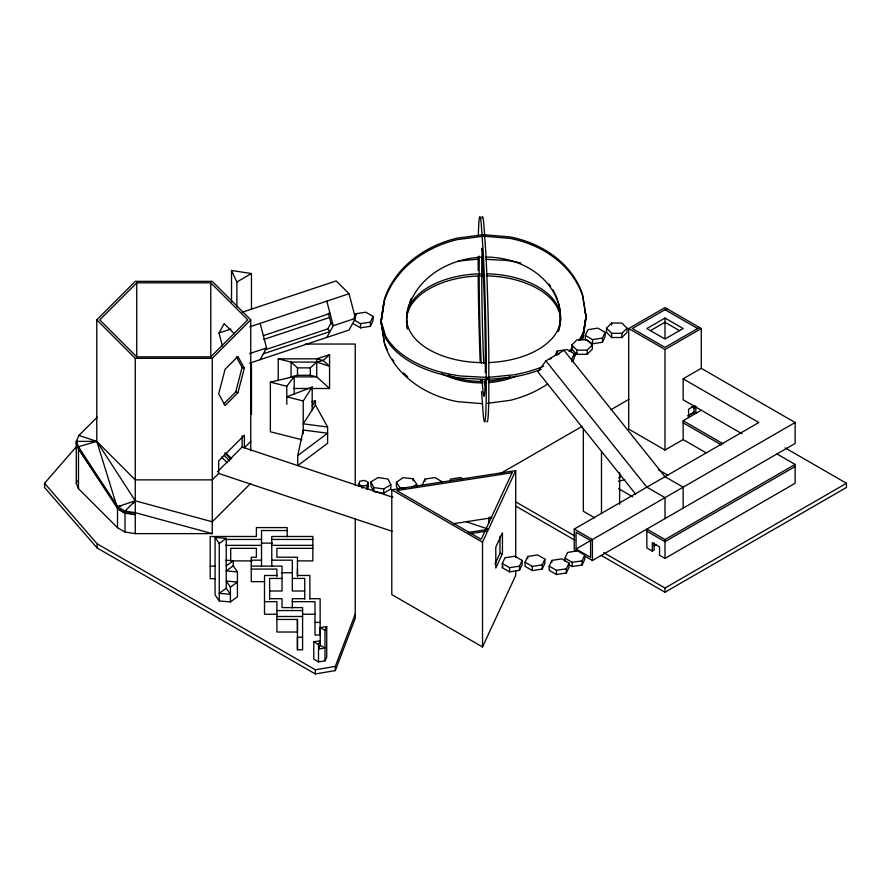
<?xml version="1.0" encoding="UTF-8"?>
<svg xmlns="http://www.w3.org/2000/svg" width="891" height="891" viewBox="0 0 891 891"><rect width="100%" height="100%" fill="white"/><g stroke="black" fill="none" stroke-linecap="round" stroke-linejoin="round"><path stroke-width="1.34" d="M269.628 598.707L282.046 598.707L282.046 607.595L302.584 607.595L302.584 649.795L297.449 649.795L297.449 619.445L276.912 619.445M297.449 569.071L297.449 575.475L309.868 575.475L309.868 598.975M478.144 256.441L478.189 270.508M478.378 234.522A102.643 3.375 88.7 0 1 481.185 223.006L483.323 253.657A102.643 3.375 88.7 0 1 486.252 354.785L486.252 398.177A102.643 3.375 88.7 0 1 483.323 415.562L481.574 391.572M481.897 218.095A102.643 3.375 88.7 0 1 483.746 222.939L485.885 253.601A102.643 3.375 88.7 0 1 488.814 354.729L488.814 398.11A102.643 3.375 88.7 0 1 486.887 421.421M541.026 369.397A102.643 59.263 0 0 1 514.074 376.882L487.667 379.521L460.981 378.118A102.643 59.263 0 0 1 385.536 337.934L380.969 322.687L383.397 305.19A102.643 59.263 0 0 1 384.377 302.884M380.969 322.687L381.716 317.942M382.139 315.28L383.397 307.284M585.086 312.451L586.1 315.826L583.672 331.229A102.643 59.263 0 0 1 578.76 340.34M586.1 315.826L583.672 333.323A102.643 59.263 0 0 1 580.23 340.195M482.309 403.701L457.038 401.574A102.643 83.743 -4 0 1 384.522 343.993L380.925 320.905L384.411 299.131A102.643 83.743 -4 0 1 456.938 238.175L483.49 234.701L510.031 236.939A102.643 83.743 -4 0 1 582.558 294.52L586.155 317.608L582.658 339.382M381.025 322.386L384.522 300.612A102.643 83.743 -4 0 1 457.038 239.657L483.59 236.182L510.131 238.42A102.643 83.743 -4 0 1 582.658 296.001L586.155 317.608M582.558 337.901L585.465 319.769M586.044 316.127L586.1 317.92M297.739 455.579L303.23 430.03L327.61 433.215L297.739 455.579L297.739 465.637L327.61 443.272L327.61 427.023L315.425 404.915L315.425 400.85L311.805 401.696M223.786 403.901L235.703 391.995L242.118 367.426L236.349 356.879M237.93 392.731L244.346 368.172L237.93 356.445L225.1 369.275L218.685 393.833L225.1 405.561L237.93 392.731L235.703 391.995M77.183 445.723L44.55 483.278L44.55 487.477L97.13 547.987L315.325 673.964L335.317 670.589L335.317 666.401L355.231 614.155M335.317 670.589L355.231 618.354L355.231 518.584M97.242 417.155L78.92 435.421L76.258 441.379L76.258 483.278L78.475 488.647L117.501 527.706L125.018 532.038L135.276 533.631L212.258 533.631L212.258 358.338L250.761 319.847L212.258 281.356L135.276 281.356L96.785 319.847L96.785 441.379L117.567 508.505L125.018 513.183L135.276 514.775M77.317 441.09L76.258 443.473L78.475 448.83L117.567 508.505M76.258 483.278L77.317 480.906M353.95 317.931L355.899 313.743L365.811 312.206L373.073 316.394L373.073 320.582L370.411 326.306L360.499 327.843L353.237 323.656M370.411 326.306L370.411 322.119L373.073 316.394M358.472 486.141L359.797 481.185L364.764 480.416L368.384 482.521L368.384 486.709L367.059 489.571L367.059 485.383L368.384 482.521M318.521 661.879L318.521 644.538L320.248 640.796L313.777 641.798L313.777 659.151L318.521 661.879L324.981 660.888L326.719 657.146L326.719 626.64L320.248 627.643L320.248 645.329L318.521 649.06L324.981 648.058L320.248 645.329M324.981 660.888L324.981 630.371L326.719 626.64M422.301 484.815L424.951 479.091L434.875 477.554L442.125 481.753M449.643 481.185L450.612 479.091L460.536 477.554L462.607 478.757M555.204 355.286L557.153 351.099L567.066 349.562L574.327 353.749L574.327 357.948L572.646 361.579M482.51 646.955L482.51 542.196L515.711 470.637L391.784 489.805L391.784 594.575L482.51 646.955L515.711 575.408L515.711 571.265M574.327 353.749L571.666 359.474L571.666 361.579M585.298 335.406L587.96 329.681L597.872 328.144L605.134 332.332L605.134 336.52L602.472 342.244L592.56 343.781L585.298 339.594L585.298 335.406L592.56 339.594L602.472 338.057L605.134 332.332M494.973 564.092L499.951 553.356L499.951 536.326M502.435 553.734L495.797 568.046L495.797 547.096L502.435 532.785L502.435 553.734L499.951 553.356M502.324 563.491L504.974 557.766L514.887 556.229L522.148 560.417L522.148 564.616L519.498 570.34L509.574 571.866L502.324 567.678L502.324 563.491L509.574 567.678L519.498 566.141L522.148 560.417M502.324 567.678L503.036 566.141M525.066 562.21L527.728 556.485L537.641 554.948L544.902 559.147L544.902 563.335L542.24 569.059L532.328 570.585L525.066 566.398L525.066 562.21L532.328 566.398L542.24 564.872L544.902 559.147M549.179 566.119L551.83 560.394L561.753 558.857L569.004 563.056L569.004 567.244L566.353 572.969L556.441 574.506L549.179 570.307L549.179 566.119L556.441 570.307L566.353 568.781L569.004 563.056M564.961 561.297L564.961 558.156L567.612 552.431L577.535 550.894L584.786 555.082L584.786 559.281L582.135 565.005L572.222 566.531L569.104 564.738M582.135 565.005L582.135 560.807L584.786 555.082M222.449 346.087L219.019 332.989L224.153 323.6L234.422 333.869M260.15 359.663L266.565 347.935L260.15 323.377M265.006 349.829L327.765 328.913L330.973 323.043L328.4 313.22M326.819 337.444L333.234 325.705L355.464 318.299L349.049 293.74L336.219 280.91L242.085 312.284M355.464 318.299L349.049 330.026L249.692 363.149M303.23 400.983L312.195 387.073L286.791 396.829L303.23 400.983L303.23 433.794M312.195 405.85L315.425 400.85M315.425 404.915L303.23 423.826L327.61 427.023M683.141 508.126L683.141 487.177L664.998 476.696L564.014 350.386L545.871 360.866L537.975 371.937L635.717 494.204M286.791 404.291L286.791 386.271L294.208 376.503L270.363 382.116L270.363 431.767L301.915 439.753M133.572 502.88L135.276 500.82L212.258 521.781L250.761 483.278M136.757 282.837L99.747 319.847L136.757 356.857L210.777 356.857L247.798 319.847L210.777 282.837L136.757 282.837L136.757 357.414M78.92 435.421L96.785 441.379L135.276 500.82L125.018 511.089L125.018 532.038M217.404 471.762L242.118 447.048L242.118 435.732M250.761 441.379L244.346 447.794L244.346 435.22L218.685 460.881L218.685 473.455L212.258 479.87L135.276 479.87L96.785 441.379L76.258 441.379L78.475 446.736L117.501 506.745L125.018 511.089L135.276 512.67L212.258 533.631M571.766 345.006L576.9 339.872L587.169 339.872L592.303 345.006L592.303 349.205L587.169 354.328L576.9 354.328L571.766 349.205L571.766 345.006L576.9 350.141L587.169 350.141L592.303 345.006M606.504 328.189L611.638 323.054L621.907 323.054L627.041 328.189L627.041 332.376L621.907 337.511L611.638 337.511L606.504 332.376L606.504 328.189L611.638 333.323L621.907 333.323L627.041 328.189M278.237 380.412L278.237 358.861L291.079 362.08L297.494 367.872L310.324 367.872L316.739 362.08L323.155 360.465L329.57 354.674L329.57 388.487L293.495 388.487M225.802 560.116L233.253 560.751L233.253 565.818L237.418 571.877L237.418 596.814L230.413 601.926L219.242 600.968L219.242 543.477L226.247 538.364L226.247 588.238L230.413 594.297L219.242 593.35L226.247 588.238M226.247 565.863L233.253 560.751M233.253 565.818L226.247 570.931L237.418 571.877M230.413 587.124L237.418 582.023L226.247 581.066L230.413 587.124L230.413 601.926M398.544 489.76L396.428 486.497L396.428 482.309L402.955 477.732L413.079 478.712L416.676 484.259L416.676 486.352M412.321 487.31L416.676 484.259M370.923 481.864L373.786 487.555L373.786 491.754L370.923 486.063L370.923 481.864L378.029 477.587L387.997 479.002L390.859 484.704L390.859 488.892L383.754 493.168L375.033 491.921M373.786 487.555L383.754 488.97L390.859 484.704M236.872 306.927L236.872 281.968L251.462 273.548L251.462 309.222M549.212 359.507L551.451 358.227M557.031 354.997L559.27 353.705M705.973 452.762L683.141 439.575L664.998 450.055L628.701 429.106L628.701 328.534L664.998 307.573L701.284 328.534L701.284 368.339L795.128 422.523L795.128 443.473L592.415 560.506L584.474 555.928M666.813 308.62L632.332 328.534L664.998 347.39L699.468 327.487M664.998 318.054L646.844 328.534L664.998 339.003L683.141 328.534L664.998 318.054L664.998 338.38M650.252 330.761L664.998 322.241L679.733 330.761M628.701 328.534L664.998 349.484L701.284 328.534M500.363 473.567L582.079 426.388M610.914 409.737L628.946 399.335M742.014 433.761L683.141 399.769L683.141 378.82L701.284 368.339M694.802 405.605L688.587 409.203L688.587 417.578M688.32 415.651L694.156 412.288M687.807 415.93L694.022 412.344L695.838 413.391L695.838 406.207M683.141 439.575L683.141 420.719L701.284 410.25M618.632 477.877L620.971 476.529M576.533 551.34L574.261 550.037L574.261 529.076L758.831 422.523L683.141 378.82M576.076 548.99L590.599 557.365L590.599 540.603L576.076 532.228L576.076 548.99L591.546 540.057M574.261 529.076L592.415 539.556L795.128 422.523M654.094 545.849L656.5 544.457M652.29 551.084L646.844 547.943L646.844 529.076L664.998 539.556L795.128 464.423L795.128 483.278L664.998 558.412L659.552 555.271L659.552 546.896L652.29 542.697L652.29 551.084L654.105 550.037L654.105 542.853M795.128 466.516L664.998 541.65L646.844 531.181M603.708 552.665L664.998 588.049L846.45 483.278L846.45 487.477L664.998 592.237L601.302 555.461M219.019 332.989L230.88 329.035M249.692 326.863L349.049 293.74M263.357 335.651L330.026 313.432M263.691 339.46L329.592 317.486M249.569 353.593L266.565 347.935M263.357 353.794L330.026 331.575L327.765 328.913M135.276 500.82L117.501 506.745L117.501 527.706M329.57 388.487L316.739 376.893L316.739 358.861L329.57 354.674M96.785 441.379L78.475 446.736L78.475 488.647M291.079 376.893L297.494 375.289L310.324 375.289L316.739 376.893L291.079 376.893L291.079 362.08L316.739 362.08L329.57 366.268L323.155 360.465L316.739 358.861M121.299 505.865L117.501 506.745L78.475 448.83M618.343 481.185L624.825 479.692M44.55 483.278L97.13 543.8L315.325 669.776L335.317 666.401M354.284 320.058L360.499 323.656L370.411 322.119M358.472 484.047L362.102 486.141L367.059 485.383M453.452 523.708L491.943 517.76L489.85 517.058M468.187 532.473L487.433 529.488M469.947 533.731L486.453 531.181M564.961 558.156L572.222 562.344L582.135 560.807M487.533 403.289L510.131 400.337A102.643 83.743 -4 0 0 547.698 383.921M458.286 261.096L479.403 258.991M380.969 320.593L385.536 335.84A102.643 59.263 0 0 0 460.981 376.024L487.667 377.428L514.074 374.788A102.643 59.263 0 0 0 543.61 366.257M135.276 512.67L125.018 513.183L117.501 508.817M482.254 235.469L484.815 235.413M486.386 378.497L488.947 378.441M305.424 344.049L355.231 344.049L355.231 485.372M96.785 319.847L135.276 358.338L212.258 358.338M278.237 358.861L319.301 358.861M287.18 530.546L261.52 530.546L261.52 566.464M226.191 539.445L261.52 539.434M271.777 539.434L312.841 539.434M261.52 543.12L272.323 543.12M225.557 545.37L261.52 545.37M271.777 545.37L312.841 545.37M312.841 548.333L276.912 548.333L276.912 557.22L297.449 557.22L297.449 576.566M251.251 560.183L261.52 560.183M271.788 560.183L292.315 560.183L292.315 591.011L304.733 591.011M233.397 560.896L252.331 560.896M297.639 560.896L312.841 560.896L312.841 536.471L271.777 536.471L271.788 566.464M210.198 566.108L215.332 566.108M251.251 566.108L282.046 566.108L282.046 591.011L269.628 591.011M251.251 569.071L276.912 569.071L276.912 576.611M281.367 572.757L292.315 572.757M276.912 575.475L264.504 575.475L264.504 614.233L276.912 614.233M282.046 578.437L269.628 578.437L269.628 599.12M292.315 578.437L304.733 578.437L304.733 599.12M215.332 578.682L210.198 578.682L210.198 536.482L256.385 536.471L256.385 527.583L287.18 527.583L287.18 536.839M264.761 581.645L251.251 581.645L251.251 557.22L256.385 557.22L256.385 548.333L230.691 548.333L230.691 560.896M304.733 598.707L292.315 598.707L292.315 607.952M309.868 598.707L320.125 598.707L320.125 634.982L314.991 634.982L314.991 601.67L292.315 601.67M264.504 601.67L276.912 601.67L276.912 632.02L297.449 632.02L297.449 619.445M276.912 610.558L302.584 610.558M302.985 614.233L314.991 614.233M276.912 616.483L302.584 616.483M314.991 622.408L320.125 622.408M302.584 637.221L297.449 637.221L297.449 649.795M486.041 259.337L506.088 260.395A102.643 59.263 0 0 1 520.957 263.023M219.242 600.968L215.076 594.91L215.076 537.418L226.247 538.364M405.093 488.346L400.026 487.856L396.428 482.309M231.526 301.871L231.526 270.463L251.462 273.548M270.363 382.116L286.791 386.271M242.118 367.426L244.346 368.172M242.118 447.048L392.864 497.301M466.461 521.836L487.488 528.842M218.685 473.455L392.374 531.348M664.998 309.678L697.653 328.534M785.16 447.895L846.45 483.278M777.075 454.009L795.128 464.423M691.427 406.652L694.546 408.446M683.141 420.719L722.79 443.618M683.141 422.813L721.587 445.021M658.438 469.769L667.805 475.17M618.632 488.691L632.677 496.799M594.676 517.816L583.338 511.267L583.338 428.682M515.978 502.012L574.862 536.014M515.978 506.211L574.862 540.202M391.784 489.805L482.51 542.196M320.248 627.643L324.981 630.371M313.777 641.798L318.521 644.538M225.902 453.018L231.705 458.809M224.643 452.973L230.524 458.865M223.975 455.279L229.767 461.07M221.491 456.983L227.339 462.83M330.973 323.043L333.234 325.705L326.819 301.147M545.871 360.866L646.844 487.177L664.998 497.646L664.998 518.607M215.076 537.418L219.242 543.477M231.526 270.463L236.872 281.968M380.925 320.905L384.411 342.512M483.49 234.701L483.59 236.182M478.211 275.82L478.267 283.784A102.643 3.375 88.7 0 0 480.193 362.258M694.022 406.352L694.022 412.344M664.998 349.484L664.998 450.055M664.998 539.556L664.998 558.412M664.998 588.049L664.998 592.237M621.907 333.323L621.907 337.511M619.635 472.642L619.635 504.373M611.638 323.054L611.638 325.148M611.638 333.323L611.638 337.511M602.472 338.057L602.472 342.244M601.481 451.381L601.481 513.472M592.56 339.594L592.56 343.781M592.415 539.556L592.415 560.506M587.169 350.141L587.169 354.328M576.9 350.141L576.9 354.328M572.222 562.344L572.222 566.531M566.353 568.781L566.353 572.969M557.153 351.099L557.153 353.192M556.441 570.307L556.441 574.506M551.83 560.394L551.83 562.488M542.24 564.872L542.24 569.059M532.328 566.398L532.328 570.585M527.728 556.485L527.728 558.579M519.498 566.141L519.498 570.34M515.711 470.637L515.711 557.488M509.574 567.678L509.574 571.866M488.803 517.961L488.803 522.995M487.667 377.428L487.667 379.521M424.951 479.091L424.951 481.185M413.079 478.712L413.079 480.806M383.754 488.97L383.754 493.168M362.102 486.141L362.102 488.246M360.499 323.656L360.499 327.843M355.899 313.743L355.899 315.837M315.325 669.776L315.325 673.964M312.195 387.073L312.195 409.916M310.324 367.872L310.324 375.289M297.494 367.872L297.494 375.289M294.208 376.503L294.208 394.524M251.462 364.107L251.462 414.092M250.761 319.847L250.761 450.835M210.777 282.837L210.777 357.414M135.276 358.338L135.276 533.631M97.13 543.8L97.13 547.987M572.724 347.546A102.643 59.263 0 0 1 568.948 351.076M486.375 273.793A76.982 44.45 0 0 1 560.517 317.53A76.982 44.45 0 0 1 488.725 362.559M486.041 362.637A76.982 44.45 0 0 1 406.552 318.622M406.641 316.06A76.982 44.45 0 0 1 483.713 273.76M572.724 349.651A102.643 59.263 0 0 1 570.897 351.422M560.294 323.745A76.982 44.45 0 0 1 558.078 331.407M407.855 328.456A76.982 44.45 0 0 1 406.552 320.715M483.713 275.854A76.982 44.45 0 0 0 406.641 318.154A76.982 62.804 -4 0 1 409.002 304.533M486.375 275.887A76.982 44.45 0 0 1 560.506 321.172M485.094 385.792A76.982 2.528 88.7 0 1 484.648 379.477M483.768 363.205A76.982 2.528 88.7 0 1 481.908 256.062M481.062 382.473A102.643 3.375 88.7 0 1 480.94 379.956M485.227 379.766A76.982 2.528 88.7 0 1 482.076 379.544M481.196 363.261A76.982 2.528 88.7 0 1 479.336 256.129M481.574 248.255A76.982 2.528 88.7 0 1 485.317 372.65M407.71 376.759A102.643 83.743 -4 0 1 403.59 372.928M393.889 361.39A102.643 83.743 -4 0 1 392.396 359.162M387.284 349.807A102.643 83.743 -4 0 1 384.834 343.737M560.406 317.519A76.982 62.804 -4 0 1 558.367 331.174M510.131 376.86A76.982 62.804 -4 0 1 489.204 381.07M486.519 381.259A76.982 62.804 -4 0 1 483.846 381.37M482.51 381.393A76.982 62.804 -4 0 1 447.939 375.089M407.321 329.069A76.982 62.804 -4 0 1 406.92 326.34M406.664 323.6A76.982 62.804 -4 0 1 406.563 320.871M409.437 303.207A76.982 62.804 -4 0 1 411.352 298.362M549.023 284.084A76.982 62.804 -4 0 1 550.582 286.211M552.721 289.519A76.982 62.804 -4 0 1 557.643 300.078M558.033 301.281A76.982 62.804 -4 0 1 560.406 316.16M576.755 352.869A102.643 83.743 -4 0 1 574.673 356.411M485.885 257.109A76.982 62.804 -4 0 1 560.127 324.469M516.457 376.069A76.982 62.804 -4 0 1 489.304 382.551M486.62 382.74A76.982 62.804 -4 0 1 483.947 382.84M482.621 382.874A76.982 62.804 -4 0 1 441.858 373.775M406.675 320.994A76.982 62.804 -4 0 1 481.897 257.187M512.091 472.731L481.185 539.333L396.74 490.573L512.091 472.731"/></g></svg>
